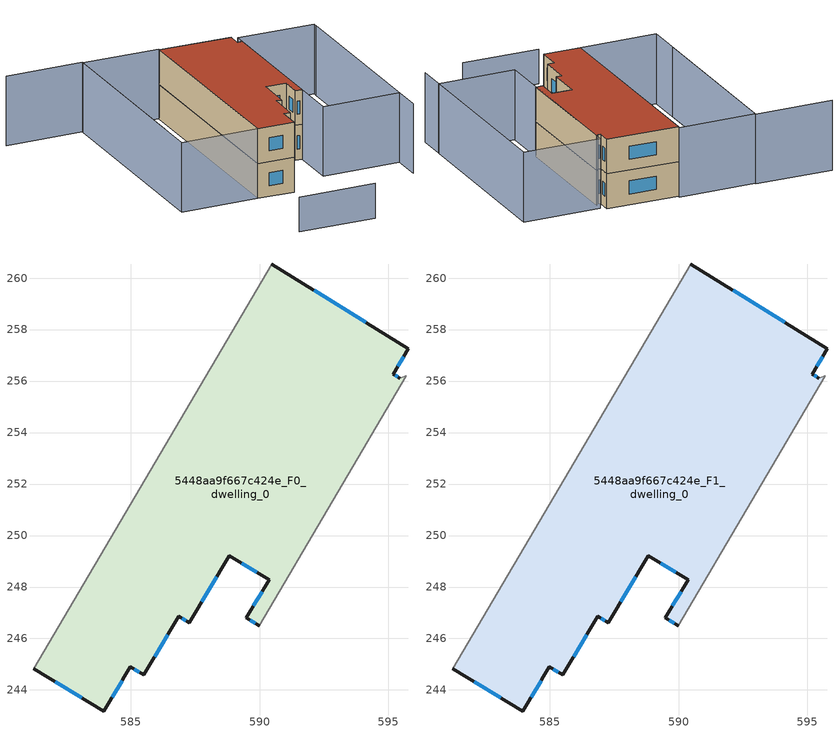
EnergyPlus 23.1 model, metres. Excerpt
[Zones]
5448aa9f667c424e_F0_dwelling_0
 floor ground (EU_floor_Construction): 595.78,257.25 595.19,256.27 595.44,256.12 595.7,256.21 589.98,246.5 589.48,246.81 590.37,248.28 588.83,249.21 587.26,246.62 586.86,246.86 585.49,244.58 584.98,244.89 583.95,243.18 581.22,244.83 590.47,260.55 z0
 wall outside (EU_wall_Construction): 581.22,244.83 583.95,243.18 584.98,244.89 585.49,244.58 586.86,246.86 587.26,246.62 588.83,249.21 590.37,248.28 589.48,246.81 589.98,246.5 / 595.44,256.12 595.19,256.27 595.78,257.25 590.47,260.55 z0:3
 wall adiabatic (EU_wall_Construction): 590.47,260.55 581.22,244.83 / 589.98,246.5 595.7,256.21 595.44,256.12 z0:3
 window (EU_Window_Construction): 585.92,245.29 586.44,246.15 / 585.14,244.8 585.33,244.68 / 584.27,243.72 584.66,244.36 / 582.07,244.31 583.1,243.7 / 594.13,258.28 592.13,259.52 / 595.37,256.58 595.6,256.95 / 595.36,256.17 595.27,256.22 / 589.64,246.71 589.83,246.6 / 590.09,247.82 589.76,247.27 / 589.31,248.92 589.89,248.57 / 587.75,247.42 588.34,248.4 / 586.99,246.78 587.14,246.69 z0.93:2.07
5448aa9f667c424e_F1_dwelling_0
 floor to 5448aa9f667c424e_F0_dwelling_0 (EU_floor_Construction): 595.78,257.25 595.19,256.27 595.44,256.12 595.7,256.21 589.98,246.5 589.48,246.81 590.37,248.28 588.83,249.21 587.26,246.62 586.86,246.86 585.49,244.58 584.98,244.89 583.95,243.18 581.22,244.83 590.47,260.55 z3
 wall outside (EU_wall_Construction): 581.22,244.83 583.95,243.18 584.98,244.89 585.49,244.58 586.86,246.86 587.26,246.62 588.83,249.21 590.37,248.28 589.48,246.81 589.98,246.5 / 595.44,256.12 595.19,256.27 595.78,257.25 590.47,260.55 z3:6
 wall adiabatic (EU_wall_Construction): 590.47,260.55 581.22,244.83 / 589.98,246.5 595.7,256.21 595.44,256.12 z3:6
 window (EU_Window_Construction): 585.92,245.29 586.44,246.15 / 585.14,244.8 585.33,244.68 / 584.27,243.72 584.66,244.36 / 582.07,244.31 583.1,243.7 / 594.13,258.28 592.13,259.52 / 595.37,256.58 595.6,256.95 / 595.36,256.17 595.27,256.22 / 589.64,246.71 589.83,246.6 / 590.09,247.82 589.76,247.27 / 589.31,248.92 589.89,248.57 / 587.75,247.42 588.34,248.4 / 586.99,246.78 587.14,246.69 z3.93:5.07
 roof outside (EU_roof_Construction): 589.98,246.5 595.7,256.21 595.44,256.12 595.19,256.27 595.78,257.25 590.47,260.55 581.22,244.83 583.95,243.18 584.98,244.89 585.49,244.58 586.86,246.86 587.26,246.62 588.83,249.21 590.37,248.28 589.48,246.81 z6
shading: 577.31,238.19 583.09,234.79 z0:3; 592.47,237.51 601.57,252.98 / 579.06,267.58 584.83,264.18 / 584.83,264.18 577.02,250.9 / 601.79,253.35 593.75,239.69 / 593.75,239.69 587.98,243.09 / 587.98,243.09 596.02,256.75 / 596.02,256.75 601.79,253.35 / 590.55,260.68 581.22,244.83 / 581.22,244.83 575.44,248.23 / 575.44,248.23 584.78,264.08 / 584.78,264.08 590.55,260.68 z0:6
[Building]
EU S2 Campaign: North Axis=0; Terrain=City; Solar Distribution=FullExterior
[Site:Location]
Montreal-Trudeau.Intl.AP: Latitude=45.4667; Longitude=-73.75; Time Zone=-5; Elevation=36
[SizingPeriod:WeatherFileDays]
AnnualSizingPeriod: Begin Month=1; Begin Day of Month=1; End Month=12; End Day of Month=31; Day of Week for Start Day=Monday; Use Weather File Daylight Saving Period=No; Use Weather File Rain and Snow Indicators=No
[MATERIAL]
EU_InternalMass_Material: Roughness=MediumRough; Thickness=0.1; Conductivity=1; Density=1800; Specific Heat=900; Thermal Absorptance=0.9; Solar Absorptance=0.7; Visible Absorptance=0.7
[MATERIAL:NOMASS] Roughness=MediumRough; Thermal Absorptance=0.9; Solar Absorptance=0.7; Visible Absorptance=0.7
Name | Thermal Resistance
EU_wall_NoMass; EU_floor_NoMass | 1.36485
EU_roof_NoMass | 2.55992
[WINDOWMATERIAL:SIMPLEGLAZINGSYSTEM]
EU_Window_SimpleGlazing: UFactor=3.92339; Solar Heat Gain Coefficient=0.8; Visible Transmittance=0.8
[CONSTRUCTION]
EU_wall_Construction: EU_wall_NoMass
EU_roof_Construction: EU_roof_NoMass
EU_floor_Construction: EU_floor_NoMass
EU_Window_Construction: EU_Window_SimpleGlazing
EU_InternalMass_Construction: EU_InternalMass_Material
[ZONE] Type=1; Multiplier=1; Ceiling Height=autocalculate; Floor Area=autocalculate; Part of Total Floor Area=Yes
Name | Volume
5448aa9f667c424e_F0_dwelling_0 | 301.755
5448aa9f667c424e_F1_dwelling_0 | 301.759
[INTERNALMASS] Construction=EU_InternalMass_Construction; Surface Area=100.585
Name | Zone or ZoneList
5448aa9f667c424e_F0_dwelling_0_EU_InternalMass | 5448aa9f667c424e_F0_dwelling_0
5448aa9f667c424e_F1_dwelling_0_EU_InternalMass | 5448aa9f667c424e_F1_dwelling_0
[OTHEREQUIPMENT] Fuel Type=Electricity; Design Level Calculation Method=Watts/Area; Power per Zone Floor Area=1; Fraction Latent=0; Fraction Radiant=0; Fraction Lost=0; Carbon Dioxide Generation Rate=0; EndUse Subcategory=EU_Step8_InternalGains
Name | Zone or ZoneList or Space or SpaceList | Schedule
EU_Step8_InternalGain_5448aa9f667c424e_F0_dwelling_0_f000 | 5448aa9f667c424e_F0_dwelling_0 | EU_Step8_GainSchedule_5448aa9f667c424e_F0_dwelling_0_f000
EU_Step8_InternalGain_5448aa9f667c424e_F1_dwelling_0_f000 | 5448aa9f667c424e_F1_dwelling_0 | EU_Step8_GainSchedule_5448aa9f667c424e_F1_dwelling_0_f000
[ZONEVENTILATION:DESIGNFLOWRATE] Schedule=EU_AlwaysOn; Design Flow Rate Calculation Method=AirChanges/Hour; Air Changes per Hour=0.860309; Ventilation Type=Natural; Fan Pressure Rise=0; Fan Total Efficiency=1; Constant Term Coefficient=1; Temperature Term Coefficient=0; Velocity Term Coefficient=0; Velocity Squared Term Coefficient=0; Minimum Indoor Temperature=-100; Maximum Indoor Temperature=100; Delta Temperature=-100; Minimum Outdoor Temperature=-100; Maximum Outdoor Temperature=100; Maximum Wind Speed=40
Name | Zone or ZoneList or Space or SpaceList
EU_ConstantAir_5448aa9f667c424e_F0_dwelling_0 | 5448aa9f667c424e_F0_dwelling_0
EU_ConstantAir_5448aa9f667c424e_F1_dwelling_0 | 5448aa9f667c424e_F1_dwelling_0
[HVACTEMPLATE:THERMOSTAT] Constant Heating Setpoint=20; Constant Cooling Setpoint=50
EU_HeatOnly_5448aa9f667c424e_F0_dwelling_0; EU_HeatOnly_5448aa9f667c424e_F1_dwelling_0
[HVACTEMPLATE:ZONE:IDEALLOADSAIRSYSTEM] System Availability Schedule=EU_AlwaysOn; Maximum Heating Supply Air Temperature=50; Minimum Cooling Supply Air Temperature=13; Maximum Heating Supply Air Humidity Ratio=0.0156; Minimum Cooling Supply Air Humidity Ratio=0.0077; Heating Limit=NoLimit; Cooling Limit=NoLimit; Heating Availability Schedule=EU_AlwaysOn; Cooling Availability Schedule=EU_CoolingOff; Dehumidification Control Type=ConstantSensibleHeatRatio; Cooling Sensible Heat Ratio=0.7; Dehumidification Setpoint=60; Humidification Control Type=None; Humidification Setpoint=30; Outdoor Air Method=None; Outdoor Air Flow Rate per Person=0.00944; Outdoor Air Flow Rate per Zone Floor Area=0; Outdoor Air Flow Rate per Zone=0; Demand Controlled Ventilation Type=None; Outdoor Air Economizer Type=NoEconomizer; Heat Recovery Type=None; Sensible Heat Recovery Effectiveness=0.7; Latent Heat Recovery Effectiveness=0.65
Name | Template Thermostat
5448aa9f667c424e_F0_dwelling_0 | EU_HeatOnly_5448aa9f667c424e_F0_dwelling_0
5448aa9f667c424e_F1_dwelling_0 | EU_HeatOnly_5448aa9f667c424e_F1_dwelling_0
[SIZING:ZONE] Zone Cooling Design Supply Air Temperature Input Method=SupplyAirTemperature; Zone Cooling Design Supply Air Temperature=13; Zone Heating Design Supply Air Temperature Input Method=SupplyAirTemperature; Zone Heating Design Supply Air Temperature=50; Zone Cooling Design Supply Air Humidity Ratio=0.008; Zone Heating Design Supply Air Humidity Ratio=0.008; Cooling Design Air Flow Method=DesignDay; Cooling Design Air Flow Rate=0; Cooling Minimum Air Flow per Zone Floor Area=0.000762; Cooling Minimum Air Flow=0; Cooling Minimum Air Flow Fraction=0.2; Heating Design Air Flow Method=DesignDay; Heating Design Air Flow Rate=0; Heating Maximum Air Flow per Zone Floor Area=0.002032; Heating Maximum Air Flow=0.141576; Heating Maximum Air Flow Fraction=0.3; Account for Dedicated Outdoor Air System=No; Dedicated Outdoor Air System Control Strategy=NeutralSupplyAir; Dedicated Outdoor Air Low Setpoint Temperature for Design=autosize; Dedicated Outdoor Air High Setpoint Temperature for Design=autosize; Zone Load Sizing Method=Sensible Load Only No Latent Load; Zone Latent Cooling Design Supply Air Humidity Ratio Input Method=HumidityRatioDifference; Zone Cooling Design Supply Air Humidity Ratio Difference=0.005; Zone Latent Heating Design Supply Air Humidity Ratio Input Method=HumidityRatioDifference; Zone Humidification Design Supply Air Humidity Ratio Difference=0.005
5448aa9f667c424e_F0_dwelling_0; 5448aa9f667c424e_F1_dwelling_0
[SCHEDULE:CONSTANT]
Name | Hourly Value
EU_AlwaysOn | 1
EU_CoolingOff | 0
[SCHEDULE:FILE] Column Number=1; Rows to Skip at Top=0; Number of Hours of Data=8760; Column Separator=Comma; Interpolate to Timestep=No; Minutes per Item=60; Adjust Schedule for Daylight Savings=Yes
Name | File
EU_Step8_GainSchedule_5448aa9f667c424e_F0_dwelling_0_f000 | ../../schedules/5448aa9f667c424e/5448aa9f667c424e_F0_dwelling_0_f000_gain.csv
EU_Step8_GainSchedule_5448aa9f667c424e_F1_dwelling_0_f000 | ../../schedules/5448aa9f667c424e/5448aa9f667c424e_F1_dwelling_0_f000_gain.csv
